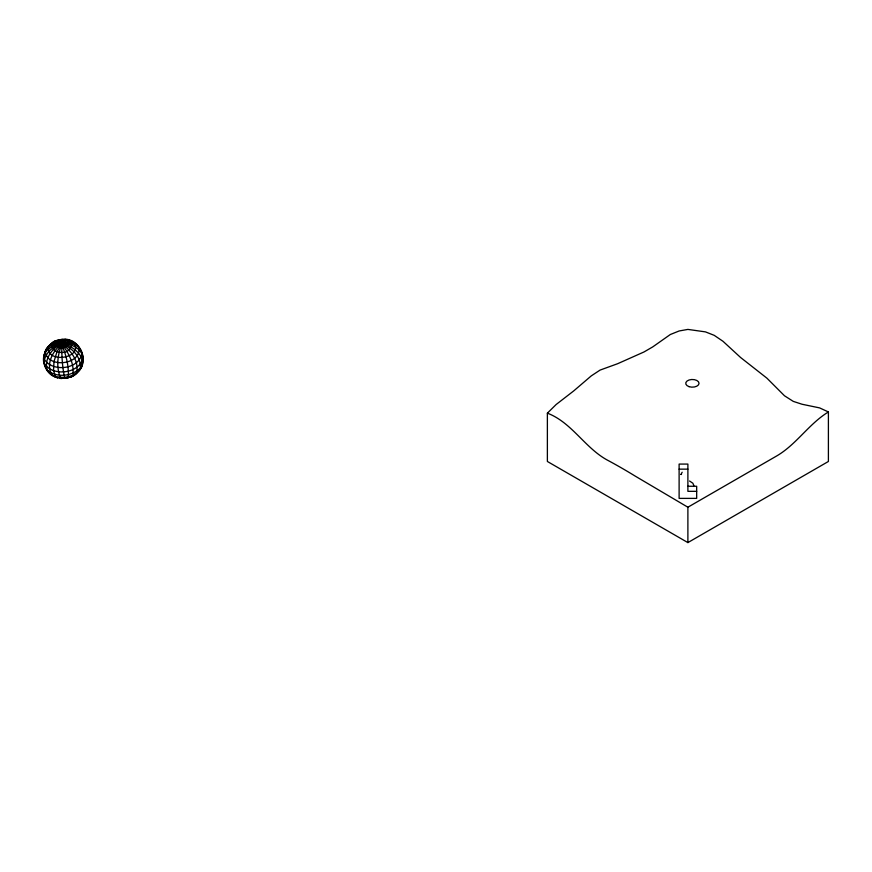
<?xml version="1.0" encoding="UTF-8"?>
<svg xmlns="http://www.w3.org/2000/svg" width="872" height="872" viewBox="0 0 872 872"><rect width="100%" height="100%" fill="white"/><g stroke="black" fill="none" stroke-linecap="round" stroke-linejoin="round"><path stroke-width="1.31" d="M44.33 355.689C47.502 324.994 102.983 357.498 74.425 374.208M681.01 474.423L682.166 472.243M44.036 358.087C43.229 390.558 93.195 380.77 81.27 350.653C65.694 321.125 25.691 355.591 52.462 374.971M81.238 365.368L80.671 368.267L78.883 370.131M76.278 373.521L71.526 376.987L69.738 377.227L74.403 375.352L76.278 373.521C80.311 359.82 68.038 346.903 56.909 340.734L55.11 340.985L50.358 344.451L52.233 342.609C58.097 337.377 78.916 339.132 68.866 349.966C63.176 356.158 45.66 350.01 54.871 341.889C67.297 343.939 81.358 354.021 80.289 367.93C71.984 376.464 56.517 378.067 47.295 370.164C42.684 355.874 58.271 340.919 71.962 341.279C78.186 344.625 82.088 350.675 83.047 357.651C79.777 373.75 52.767 376.977 44.287 363.57L43.84 356.365L45.965 349.705L50.031 344.625M57.999 341.072L58.479 339.851L59.274 339.938C65.411 351.285 69.28 365.248 68.169 378.11L59.874 377.892M81.761 364.115L82.807 361.597L82.36 359.504M76.616 373.336L77.99 371.069M680.879 474.444L681.49 474.433M547.376 413.154L556.162 404.499L573.732 390.907L591.292 375.865L600.078 370.088L617.638 363.711L643.983 351.972L652.768 346.882L670.328 334.51L679.114 330.978L687.888 329.409L705.459 331.883L714.233 335.349L723.019 341.312L740.579 357.487L766.924 378.175L784.495 395.779L793.269 401.382L802.055 404.248L819.615 407.9L828.4 411.944L828.4 461.473L687.888 542.591L547.376 461.473L547.376 413.154C572.337 422.669 585.341 448.917 608.852 460.896A571.106 329.736 60 0 1 635.197 476.101L687.888 507.221L775.709 456.525C796.071 445.112 808.562 424.054 828.4 411.944M62.086 339.306C61.28 351.819 62.119 366.981 64.811 378.415M65.694 339.361L64.386 339.59C57.825 350.533 55.219 367.036 60.953 378.601L62.261 378.372M679.114 469.147L687.888 469.147M687.888 486.26L696.673 486.26L696.673 498.381L679.114 498.381L679.114 464.078L687.888 464.078L687.888 491.328L696.673 491.328M68.899 340.887L70.97 341.301L69.062 340.036L66.763 340.069C55.601 346.587 44.2 362.49 52.124 375.145L57.585 377.925M689.567 481.017L692.859 483.219L693.894 485.628M72.147 341.802L74.512 342.816M47.677 370.491L49.366 371.69M53.203 375.538L54.685 376.682M79.352 347.808L80.028 350.239M687.888 507.221L687.888 542.591M53.999 361.586L53.519 370.698L55.677 376.66L64.223 377.565L72.758 375.516C74.73 364.115 68.572 352.593 61.639 343.906L56.767 343.906L52.331 344.92L48.647 346.903C46.031 363.984 83.243 358.468 74.185 343.001C62.501 340.516 47.895 347.525 44.505 359.515C52.691 372.464 78.785 369.347 81.935 353.792C74.763 340.93 53.595 340.636 45.398 352.593C48.778 368.769 81.783 364.409 78.96 347.47C74.305 343.241 67.569 342.587 61.639 343.906L56.963 351.787L53.999 361.586M56.767 343.906C56.179 348.964 64.953 348.778 66.632 344.941C67.22 339.873 58.446 340.069 56.767 343.906M689.054 386.656A6.66 3.848 0 0 0 699.039 383.32A6.66 3.848 0 0 0 689.054 379.996A6.66 3.848 0 0 0 689.054 386.656"/></g></svg>
